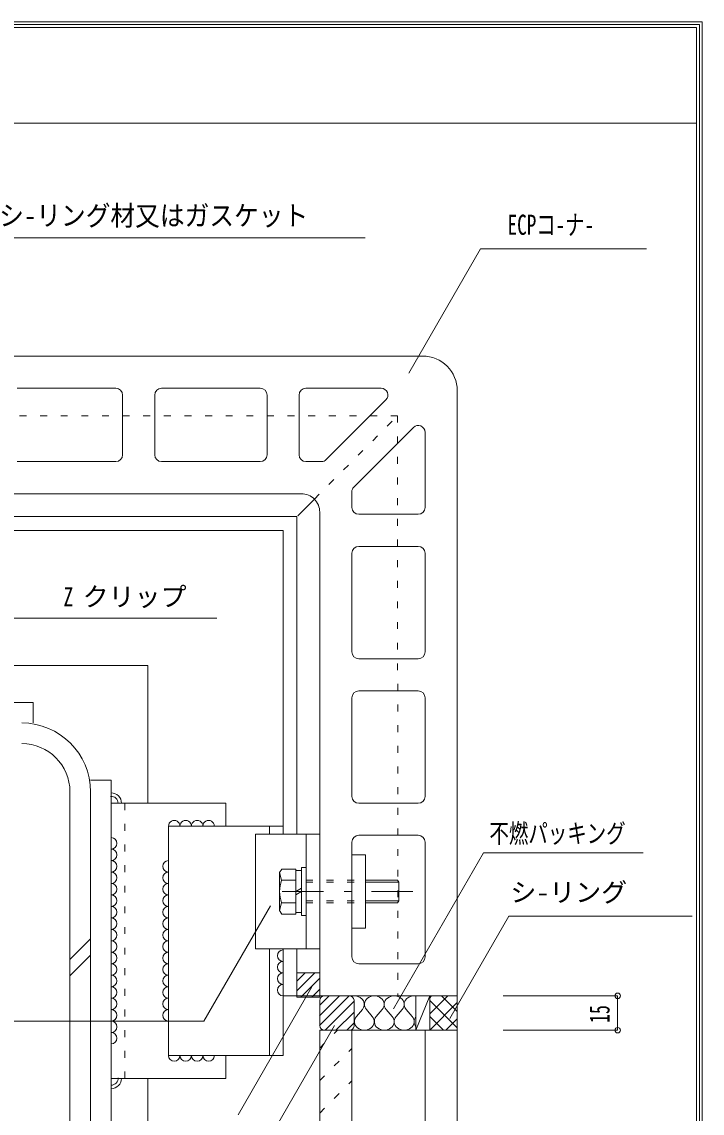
# Model space of a CAD drawing. Units: millimetres, scale not verified. Extents: x -1209 to 1209, y -852 to 852.
# Drawn here: x 912.5 to 1209.4, y 376.4 to 852.4 of the extents above; entities that cross this region are included whole.
import ezdxf
from ezdxf.enums import TextEntityAlignment as Align

# ---------------------------------------------------------------- set-up
doc = ezdxf.new("R2010")
doc.units = ezdxf.units.MM
doc.header["$LTSCALE"] = 3
doc.linetypes.add('USER1', pattern=[3, 1, -2])
doc.linetypes.add('USER4', pattern=[13, 6, -3, 1, -3])
for name, color, linetype, lineweight in [('0-1_0-0WAKU', 7, 'Continuous', 18), ('0-2_0-1AL', 5, 'Continuous', 18), ('0-3_0-2SUNPO', 7, 'Continuous', 18), ('0-4_0-3STEEL', 6, 'Continuous', 18), ('0-5_0-4KANAMONO', 6, 'Continuous', 18), ('0-6_0-5FUKUSIZA', 3, 'Continuous', 18), ('0-8_0-7KUTAI', 6, 'Continuous', 18)]:
    doc.layers.add(name, color=color, linetype=linetype, lineweight=lineweight)
doc.styles.add('ＭＳ ゴシック', font='')
doc.styles.get('ＭＳ ゴシック').set_extended_font_data('MS Gothic')

msp = doc.modelspace()

# ---------------------------------------------------------------- linework, layer by layer
at = {"layer": '0-1_0-0WAKU'}
for p, q in [((-1209.414, 852.414), (1209.414, 852.414)), ((1209.414, 852.414), (1209.414, -852.414)), ((-1208.207, 851.207), (1208.207, 851.207)), ((-1207, 850), (1207, 850)), ((1207, 850), (1207, -850)), ((1208.207, 851.207), (1208.207, -851.207)), ((-1207, 808.159), (1207, 808.159))]:
    msp.add_line(p, q, dxfattribs=at)
at = {"layer": '0-2_0-1AL'}
for p, q in [((1087.524, 706.621), (823.524, 706.621)), ((953.524, 692.621), (910.524, 692.621)), ((1016.524, 692.621), (973.524, 692.621)), ((1069.281, 692.621), (1036.524, 692.621)), ((1102.524, 691.621), (1102.524, 427.62)), ((956.524, 689.62), (956.524, 663.621)), ((970.524, 689.62), (970.524, 663.621)), ((1019.524, 689.62), (1019.524, 663.621)), ((1033.524, 689.62), (1033.524, 663.621)), ((1071.403, 687.499), (1045.403, 661.499)), ((1083.403, 675.499), (1057.403, 649.499)), ((1088.524, 673.378), (1088.524, 640.621)), ((910.524, 660.621), (953.524, 660.621)), ((973.524, 660.621), (1016.524, 660.621)), ((1036.524, 660.621), (1043.282, 660.621)), ((1056.524, 640.621), (1056.524, 647.378)), ((823.524, 646.62), (1034.524, 646.62)), ((1042.524, 427.62), (1042.524, 638.621)), ((1085.524, 637.621), (1059.524, 637.621)), ((1085.524, 623.62), (1059.524, 623.62)), ((1056.524, 577.621), (1056.524, 620.621)), ((1088.524, 620.621), (1088.524, 577.621)), ((1085.524, 574.621), (1059.524, 574.621)), ((1056.524, 514.62), (1056.524, 557.62)), ((1085.524, 560.621), (1059.524, 560.621)), ((1088.524, 557.62), (1088.524, 514.62)), ((1085.524, 511.621), (1059.524, 511.621)), ((1085.524, 497.621), (1059.524, 497.621)), ((1056.524, 444.621), (1056.524, 494.62)), ((1088.524, 494.62), (1088.524, 444.621)), ((1085.524, 441.621), (1059.524, 441.621)), ((1102.524, 427.62), (1042.524, 427.62)), ((1102.524, 412.621), (1042.524, 412.621)), ((1042.524, 412.621), (1042.524, 104.62)), ((1056.526, 412.621), (1056.526, 104.62)), ((1088.526, 412.621), (1088.526, 104.62)), ((1102.524, 412.621), (1102.524, 104.62))]:
    msp.add_line(p, q, dxfattribs=at)
for centre, radius, start, end in [((1087.524, 691.621), 15, 45, 90), ((1087.524, 691.621), 15, 0, 45), ((953.524, 689.62), 3, 0, 90), ((973.524, 689.62), 3, 90, 180), ((1016.524, 689.62), 3, 0, 90), ((1036.524, 689.62), 3, 90, 180), ((1069.281, 689.62), 3, 315, 90), ((1085.524, 673.378), 3, 0, 135), ((953.524, 663.621), 3, 270, 0), ((973.524, 663.621), 3, 180, 270), ((1016.524, 663.621), 3, 270, 0), ((1036.524, 663.621), 3, 180, 270), ((1043.282, 663.621), 3, 270, 315), ((1043.282, 663.621), 3, 270, 315), ((1059.524, 647.378), 3, 135, 180), ((1059.524, 647.378), 3, 135, 180), ((1034.524, 638.621), 8, 45, 90), ((1034.524, 638.621), 8, 0, 45), ((1059.524, 640.621), 3, 180, 270), ((1085.524, 640.621), 3, 270, 0), ((1059.524, 620.621), 3, 90, 180), ((1085.524, 620.621), 3, 0, 90), ((1059.524, 577.621), 3, 180, 270), ((1085.524, 577.621), 3, 270, 0), ((1059.524, 557.62), 3, 90, 180), ((1085.524, 557.62), 3, 0, 90), ((1059.524, 514.62), 3, 180, 270), ((1085.524, 514.62), 3, 270, 0), ((1059.524, 494.62), 3, 90, 180), ((1085.524, 494.62), 3, 0, 90), ((1059.524, 444.621), 3, 180, 270), ((1085.524, 444.621), 3, 270, 0)]:
    msp.add_arc(centre, radius, start, end, dxfattribs=at)
at = {"layer": '0-3_0-2SUNPO'}
for p, q in [((897.556, 758.162), (1062.4, 758.162)), ((1081.366, 699.15), (1112.716, 753.451)), ((1112.716, 753.451), (1185.183, 753.451)), ((997.574, 592.262), (896.081, 592.262)), ((1074.656, 421.907), (1113.977, 490.014)), ((1113.977, 490.014), (1183.711, 490.014)), ((1021.009, 466.846), (991.991, 416.585)), ((1099.294, 417.679), (1125.101, 462.378)), ((1125.101, 462.378), (1205.045, 462.378)), ((1039.145, 431.483), (1006.987, 375.784)), ((1172.524, 427.62), (1122.524, 427.62)), ((1172.524, 427.62), (1172.524, 412.62)), ((991.991, 416.585), (844.524, 416.585)), ((1048.943, 414.645), (1014.524, 355.03)), ((1172.524, 412.62), (1122.524, 412.62))]:
    msp.add_line(p, q, dxfattribs=at)
at = {"layer": '0-3_0-2SUNPO', "linetype": 'USER4'}
msp.add_line((1083.183, 473.121), (1018.069, 473.121), dxfattribs=at)
at = {"layer": '0-3_0-2SUNPO'}
for centre, start, end in [((1172.524, 427.621), 0, 180), ((1172.524, 427.621), 180, 0), ((1172.524, 412.621), 0, 180), ((1172.524, 412.621), 180, 0)]:
    msp.add_arc(centre, 1.2, start, end, dxfattribs=at)
at = {"layer": '0-4_0-3STEEL', "linetype": 'USER1'}
for p, q in [((1076.526, 680.621), (823.524, 680.621)), ((1076.526, 680.621), (1076.541, 427.62)), ((957.539, 391.615), (957.531, 511.615)), ((1042.54, 427.618), (1076.541, 427.62))]:
    msp.add_line(p, q, dxfattribs=at)
at = {"layer": '0-4_0-3STEEL'}
for p, q in [((1032.528, 636.62), (894.025, 636.62)), ((1026.528, 630.62), (894.025, 630.62)), ((1026.524, 498.124), (1026.524, 630.62)), ((672.525, 555.619), (917.526, 555.619)), ((951.522, 276.622), (951.522, 521.623)), ((951.531, 521.615), (951.539, 401.615)), ((951.531, 511.615), (1001.533, 511.618)), ((1001.533, 501.619), (1001.533, 511.619)), ((976.532, 501.616), (1026.524, 501.62)), ((976.532, 501.616), (976.538, 401.614)), ((1020.534, 498.116), (1020.533, 501.62)), ((1020.539, 401.618), (1020.536, 448.118)), ((1026.538, 448.117), (1026.54, 427.617)), ((1026.538, 448.117), (1026.541, 401.618)), ((1032.539, 448.117), (1032.54, 427.617)), ((1042.54, 427.618), (1026.54, 427.617)), ((976.538, 401.615), (1026.541, 401.618)), ((1001.54, 391.618), (1001.539, 401.617)), ((951.539, 391.615), (1001.54, 391.618))]:
    msp.add_line(p, q, dxfattribs=at)
at = {"layer": '0-5_0-4KANAMONO', "linetype": 'USER1'}
for p, q in [((1040.183, 644.276), (1076.526, 680.621)), ((1036.524, 478.121), (1062.524, 478.121)), ((1036.524, 477.121), (1062.524, 477.121)), ((1036.524, 469.121), (1062.524, 469.121)), ((1036.524, 468.121), (1062.524, 468.121))]:
    msp.add_line(p, q, dxfattribs=at)
at = {"layer": '0-5_0-4KANAMONO'}
for p, q in [((1032.924, 637.02), (1040.183, 644.276)), ((1042.536, 498.117), (1014.537, 498.115)), ((1014.54, 448.117), (1014.537, 498.115)), ((1036.539, 448.119), (1036.536, 498.117)), ((1042.539, 448.119), (1042.536, 498.117)), ((1056.524, 489.12), (1056.524, 457.122)), ((1062.524, 489.12), (1056.524, 489.12)), ((1062.524, 489.12), (1062.524, 457.122)), ((1025.038, 481.367), (1025.941, 482.932)), ((1025.863, 478.025), (1025.038, 481.367)), ((1025.039, 464.867), (1025.038, 481.367)), ((1025.941, 482.932), (1032.037, 482.933)), ((1032.038, 463.303), (1032.037, 482.933)), ((1032.037, 482.318), (1034.539, 482.318)), ((1034.539, 483.618), (1036.537, 483.618)), ((1034.54, 462.618), (1034.539, 483.618)), ((1036.538, 462.618), (1036.537, 483.618)), ((1025.863, 478.025), (1032.037, 478.025)), ((1062.524, 478.121), (1076.447, 478.121)), ((1062.524, 477.121), (1077.023, 477.121)), ((1077.023, 477.121), (1076.447, 478.121)), ((1077.023, 477.121), (1077.023, 469.121)), ((1032.037, 473.117), (1034.539, 474.561)), ((1032.037, 471.674), (1034.539, 473.118)), ((1025.864, 468.21), (1025.039, 464.867)), ((1025.864, 468.21), (1032.038, 468.21)), ((1062.524, 469.121), (1077.023, 469.121)), ((1062.524, 468.121), (1076.447, 468.121)), ((1077.023, 469.121), (1076.447, 468.121)), ((1025.039, 464.866), (1025.942, 463.302)), ((1025.942, 463.302), (1032.038, 463.303)), ((1032.038, 463.917), (1034.54, 463.918)), ((1034.54, 462.618), (1036.538, 462.618)), ((1062.524, 457.122), (1056.524, 457.122)), ((1042.539, 448.119), (1014.54, 448.117))]:
    msp.add_line(p, q, dxfattribs=at)
msp.add_lwpolyline([(1032.524, 498.124), (1032.524, 636.62), (894.025, 636.62)], dxfattribs=at)
msp.add_arc((1040.038, 473.118), 15, 160.90645, 199.10044, dxfattribs=at)
at = {"layer": '0-6_0-5FUKUSIZA'}
for p, q in [((1042.54, 437.618), (1032.539, 437.617)), ((1032.539, 434.019), (1036.138, 437.618)), ((1032.54, 429.774), (1040.384, 437.618)), ((1034.287, 427.031), (1042.524, 435.268)), ((1042.54, 427.031), (1042.54, 437.618)), ((1039.024, 427.031), (1042.524, 430.532)), ((1042.356, 418.866), (1051.117, 427.626)), ((1042.357, 414.621), (1055.362, 427.626)), ((1042.524, 423.524), (1046.627, 427.626)), ((1042.524, 414.618), (1042.524, 425.618)), ((1044.533, 427.618), (1055.533, 427.618)), ((1044.843, 412.617), (1057.353, 425.127)), ((1057.525, 425.797), (1057.525, 414.439)), ((1084.524, 412.621), (1090.524, 427.62)), ((1084.524, 427.62), (1084.524, 412.62)), ((1102.524, 427.62), (1084.524, 427.62)), ((1090.524, 426.816), (1091.329, 427.62)), ((1090.524, 419.745), (1098.4, 427.62)), ((1090.524, 412.62), (1090.524, 427.62)), ((1102.524, 413.643), (1090.524, 425.643)), ((1090.524, 412.674), (1102.524, 424.674)), ((1102.524, 420.714), (1095.618, 427.62)), ((1102.524, 427.62), (1102.524, 412.621)), ((1049.58, 412.617), (1057.353, 420.391)), ((1061.125, 421.621), (1058.519, 418.62)), ((1062.862, 421.621), (1065.468, 418.62)), ((1069.811, 421.621), (1067.206, 418.62)), ((1071.549, 421.621), (1074.155, 418.62)), ((1078.498, 421.621), (1075.892, 418.62)), ((1080.235, 421.621), (1082.841, 418.62)), ((1054.316, 412.618), (1057.353, 415.655)), ((1096.476, 412.62), (1090.524, 418.572)), ((1097.542, 412.62), (1102.524, 417.603)), ((1044.533, 412.618), (1055.533, 412.618)), ((1102.524, 412.621), (1084.524, 412.62))]:
    msp.add_line(p, q, dxfattribs=at)
at = {"layer": '0-6_0-5FUKUSIZA', "linetype": 'USER1'}
for p, q in [((1042.524, 404.796), (1050.349, 412.621)), ((1042.524, 390.654), (1056.526, 404.655)), ((1042.524, 376.512), (1056.526, 390.513))]:
    msp.add_line(p, q, dxfattribs=at)
at = {"layer": '0-6_0-5FUKUSIZA'}
msp.add_lwpolyline([(1042.54, 427.031), (1032.539, 427.031), (1032.539, 437.617)], dxfattribs=at)
for centre, radius, start, end in [((951.521, 511.623), 3, 359.99892, 94.84794), ((951.521, 511.623), 4.5, 359.99892, 89.99911), ((979.032, 501.616), 2.5, 0.00344, 180.00344), ((984.032, 501.617), 2.5, 0.00344, 180.00344), ((989.032, 501.617), 2.5, 0.00344, 180.00344), ((994.032, 501.617), 2.5, 0.00344, 180.00344), ((951.532, 494.114), 2.5, 270.00344, 90.00344), ((951.533, 489.114), 2.5, 270.00344, 90.00344), ((951.533, 484.114), 2.5, 270.00344, 90.00344), ((976.534, 484.114), 2.5, 90.00344, 270.00344), ((951.533, 479.114), 2.5, 270.00344, 90.00344), ((976.534, 479.114), 2.5, 90.00344, 270.00344), ((951.534, 474.114), 2.5, 270.00344, 90.00344), ((976.534, 474.114), 2.5, 90.00344, 270.00344), ((951.534, 469.114), 2.5, 270.00344, 90.00344), ((976.534, 469.114), 2.5, 90.00344, 270.00344), ((951.534, 464.114), 2.5, 270.00344, 90.00344), ((976.535, 464.114), 2.5, 90.00344, 270.00344), ((951.535, 459.114), 2.5, 270.00344, 90.00344), ((976.535, 459.114), 2.5, 90.00344, 270.00344), ((951.535, 454.114), 2.5, 270.00344, 90.00344), ((976.535, 454.114), 2.5, 90.00344, 270.00344), ((951.535, 449.114), 2.5, 270.00344, 90.00344), ((976.536, 449.114), 2.5, 90.00344, 270.00344), ((1026.539, 445.117), 2.5, 90.00344, 270.00344), ((951.535, 444.114), 2.5, 270.00344, 90.00344), ((976.536, 444.114), 2.5, 90.00344, 270.00344), ((951.536, 439.114), 2.5, 270.00344, 90.00344), ((976.536, 439.114), 2.5, 90.00344, 270.00344), ((1026.539, 440.117), 2.5, 90.00344, 270.00344), ((951.536, 434.114), 2.5, 270.00344, 90.00344), ((976.537, 434.114), 2.5, 90.00344, 270.00344), ((1026.539, 435.117), 2.5, 90.00344, 270.00344), ((951.536, 429.114), 2.5, 270.00344, 90.00344), ((976.537, 429.114), 2.5, 90.00344, 270.00344), ((1026.54, 430.117), 2.5, 90.00344, 270.00344), ((951.537, 424.114), 2.5, 270.00344, 90.00344), ((976.537, 424.114), 2.5, 90.00344, 270.00344), ((1044.538, 425.604), 2.014, 90.16299, 179.60699), ((1055.533, 425.618), 2, 5.14499, 90), ((951.537, 419.114), 2.5, 270.00344, 90.00344), ((976.537, 419.114), 2.5, 90.00344, 270.00344), ((951.537, 414.114), 2.5, 270.00344, 90.00344), ((1044.538, 414.632), 2.014, 180.39299, 269.83699), ((1055.533, 414.618), 2, 270, 354.855), ((951.538, 409.114), 2.5, 270.00344, 90.00344), ((979.038, 401.615), 2.5, 180.00344, 0.00344), ((984.038, 401.616), 2.5, 180.00344, 0.00344), ((989.038, 401.616), 2.5, 180.00344, 0.00344), ((994.038, 401.616), 2.5, 180.00344, 0.00344), ((951.519, 391.623), 3, 269.99892, 4.84794), ((951.519, 391.623), 4.5, 269.99892, 359.99911)]:
    msp.add_arc(centre, radius, start, end, dxfattribs=at)
for centre, start_param, end_param in [((1057.65, 423.871), 5.6395555, 7.7559718), ((1066.337, 423.871), 5.6395555, 10.068284), ((1075.023, 423.871), 5.6395555, 10.068284), ((1083.71, 423.871), 1.5707963, 3.7850987), ((1061.994, 416.37), 2.4980866, 6.9266913), ((1070.68, 416.37), 2.4980866, 6.9266913), ((1079.367, 416.37), 2.4980866, 6.9266913), ((1088.053, 416.37), 2.5191759, 3.7640094)]:
    msp.add_ellipse(centre, major_axis=(4.343, 0), ratio=0.863352, start_param=start_param, end_param=end_param, dxfattribs=at)
at = {"layer": '0-8_0-7KUTAI'}
for p, q in [((907.526, 571.622), (967.524, 571.622)), ((967.524, 571.622), (967.524, 511.616)), ((917.526, 555.619), (917.526, 546.619)), ((951.522, 521.623), (942.522, 521.623)), ((933.524, 516.622), (933.524, 276.622)), ((942.524, 516.421), (942.524, 276.622)), ((933.524, 443.406), (942.524, 452.407)), ((933.524, 436.336), (942.524, 445.335)), ((967.524, 391.616), (967.524, 221.622))]:
    msp.add_line(p, q, dxfattribs=at)
for radius in [30, 21]:
    msp.add_arc((912.524, 516.622), radius, 0, 89.99998, dxfattribs=at)

# ---------------------------------------------------------------- texts
at = {"layer": '0-3_0-2SUNPO', "style": 'ＭＳ ゴシック'}
for s, height, width, p in [('シ-リング材又はガスケット', 8.791, 0.9, (902.64, 760.893)), ('ECPコ-ナ-', 8.798, 0.7, (1124.479, 756.879)), ('Z', 8.303, 0.75, (930.734, 595.048)), ('不燃パッキング', 8.303, 0.75, (1116.569, 491.808))]:
    msp.add_text(s, height=height, dxfattribs=dict(at, width=width)).set_placement(p, align=Align.BOTTOM_LEFT)
for s, p in [('クリップ', (939.081, 595.048)), ('シ-リング', (1125.722, 466.125))]:
    msp.add_text(s, height=8.303, dxfattribs=at).set_placement(p, align=Align.BOTTOM_LEFT)
at = {"layer": '0-3_0-2SUNPO', "style": 'ＭＳ ゴシック', "width": 0.65}
msp.add_text('15', height=8.791, rotation=90, dxfattribs=at).set_placement((1171.624, 415.792), align=Align.BOTTOM_LEFT)

doc.saveas('drawing.dxf')
